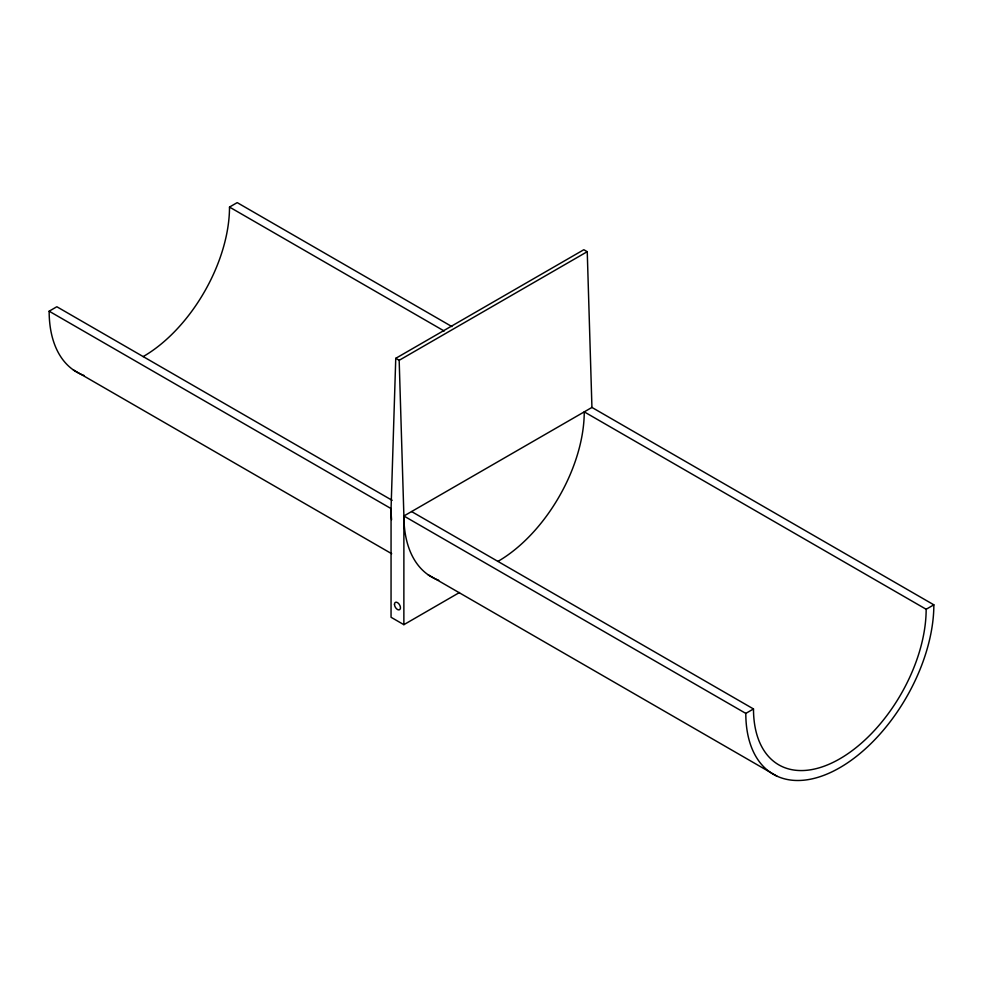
<?xml version="1.0" encoding="UTF-8"?>
<svg xmlns="http://www.w3.org/2000/svg" width="983" height="983" viewBox="0 0 983 983"><rect width="100%" height="100%" fill="white"/><g stroke="black" fill="none" stroke-linecap="round" stroke-linejoin="round"><path stroke-width="1.47" d="M403.866 624.672L403.89 516.001L399.172 360.306L395.756 358.328L391.062 508.592L391.05 617.275L403.866 624.672L459.503 592.503M84.01 375.445A132.975 76.772 -60 0 1 49.15 311.193L56.842 306.745L392.131 500.322M143.174 356.596A122.089 70.493 -60 0 0 229.506 207.069L237.198 202.621L451.897 326.577M395.756 358.328L583.828 249.719L587.244 251.685L591.938 407.429L933.85 604.828A132.975 76.772 -60 0 1 839.826 767.686A132.975 76.772 -60 0 1 745.802 713.4L403.89 516.001L591.938 407.429M399.172 360.306L587.244 251.685M745.802 713.4L753.494 708.952A122.089 70.493 -60 0 0 839.826 758.802A122.089 70.493 -60 0 0 926.158 609.263L933.85 604.828M229.506 207.069L444.193 331.013M926.158 609.263L584.246 411.865A122.089 70.493 -60 0 1 497.914 561.404M411.582 511.553L753.494 708.952M49.15 311.193L391.062 508.592A132.975 76.772 -60 0 0 391.578 519.651M73.307 369.903L391.689 553.724M428.035 574.699L776.914 776.128M438.737 580.253A132.975 76.772 -60 0 1 403.89 516.001M394.466 604.312A4.227 2.445 60 0 0 398.963 609.902A4.227 2.445 60 0 0 398.963 603.918A4.227 2.445 60 0 0 394.466 604.312"/></g></svg>
